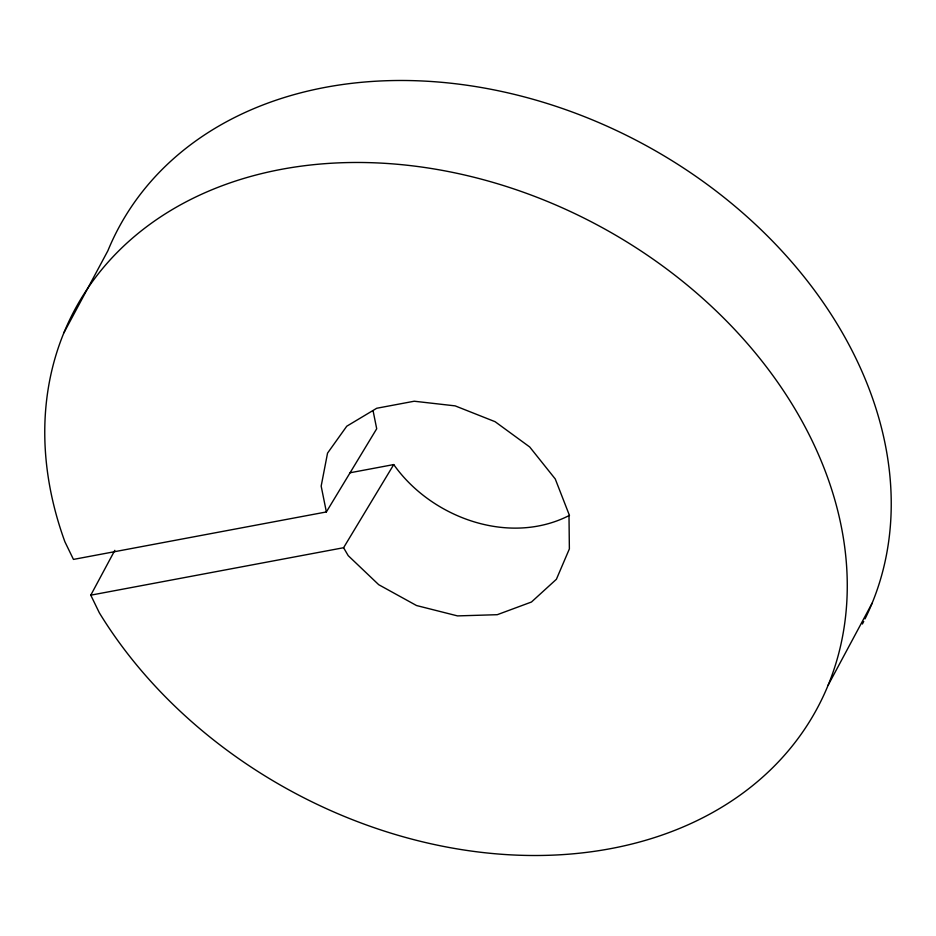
<?xml version="1.0" encoding="UTF-8"?>
<svg xmlns="http://www.w3.org/2000/svg" width="936" height="936" viewBox="0 0 936 936"><rect width="100%" height="100%" fill="white"/><g stroke="black" fill="none" stroke-linecap="round" stroke-linejoin="round"><path stroke-width="1.4" d="M63.917 332.76L107.874 250.766A421.329 321.808 28.2 0 1 622.592 133.45A421.329 321.808 28.2 0 1 865.016 618.895M373.101 410.881L376.705 428.758L326.371 511.945L73.453 559.412L64.9 541.792A421.329 321.808 28.2 0 1 500.28 184.567A421.329 321.808 28.2 0 1 779.559 760.64A421.329 321.808 28.2 0 1 99.333 612.799L90.78 595.167L114.824 550.333M828.126 685.234L872.083 603.24M90.78 595.167L343.582 547.724L393.74 464.572C431.157 517.737 509.266 546.308 569.509 515.362M350.099 472.762L393.74 464.572M343.582 547.724L348.215 555.656L378.717 584.696L416.52 605.533L457.517 615.9L497.262 614.695L531.449 602.023L556.394 579.279L569.369 548.917L568.983 514.227L555.259 478.975L529.706 446.975L495.085 421.691L455.142 405.873L414.215 401.228L376.728 408.26L346.765 426.208L327.541 453.129L321.165 486.112L326.371 511.945M863.729 621.457A421.329 321.808 28.2 0 1 862.407 624.008"/></g></svg>
